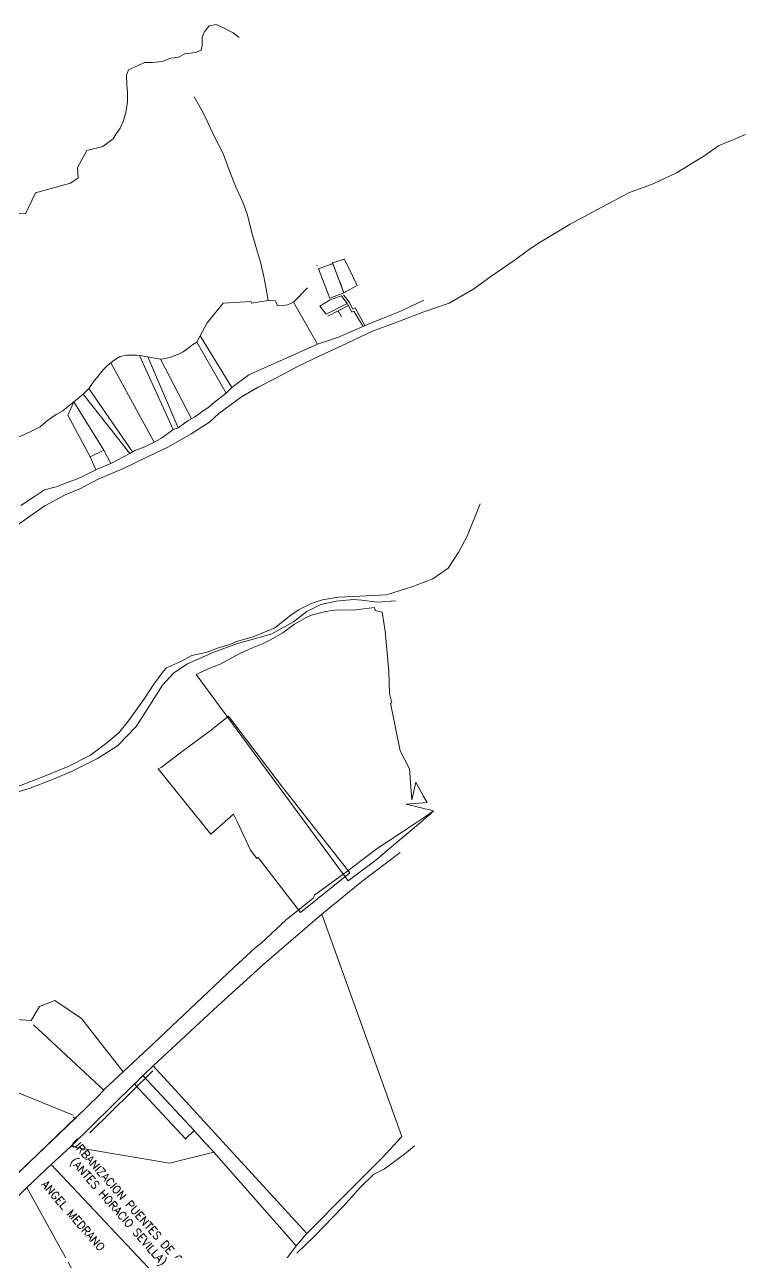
# Model space of a CAD drawing. Header units: millimetres. Extents: x 1956 to 636788, y 2654 to 1331964.
# Drawn here: x 626437 to 627638, y 1329918 to 1331964 of the extents above; entities that cross this region are included whole.
import ezdxf

# ---------------------------------------------------------------- set-up
doc = ezdxf.new("R2010")
doc.units = ezdxf.units.MM
doc.header["$PDMODE"] = 35
doc.header["$PDSIZE"] = 0.5
for name, color, linetype in [('2', 7, 'Continuous'), ('3', 7, 'Continuous'), ('4', 7, 'Continuous'), ('CVL_CUADCON_TIT', 1, 'Continuous'), ('CVL_CUADCON_TX', 2, 'Continuous'), ('CVL_PUNTO', 250, 'Continuous'), ('CVL_PUNTO_NUM', 2, 'Continuous'), ('textos_terrenos colindantes', 4, 'Continuous')]:
    doc.layers.add(name, color=color, linetype=linetype)
doc.styles.add('MONOTXT4', font='Monotxt4.shx')
doc.styles.add('style1', font='romans.shx')

msp = doc.modelspace()

# ---------------------------------------------------------------- linework, layer by layer
at = {"color": 1, "lineweight": 0}
msp.add_lwpolyline([(626976.005, 1330537.251), (627022.369, 1330571.574), (627041.117, 1330587.572), (627069.373, 1330611.488), (627096.568, 1330634.394), (627106.104, 1330642.465), (627112.004, 1330647.862), (627118.397, 1330653.663), (627072.809, 1330664.771), (627107.839, 1330667.43), (627100.936, 1330678.605), (627089.014, 1330701.593), (627082.257, 1330672.301), (627078.247, 1330723.551), (627062.925, 1330753.67), (627046.489, 1330833.316), (627048.733, 1330833.636), (627045.13, 1330849.422), (627044.014, 1330886.483), (627037.872, 1330953.359), (627032.605, 1330984.694), (627021.22, 1330987.78), (627020.054, 1330992.693), (626984.454, 1330987.995), (626971.856, 1330988.597), (626953.204, 1330988.376), (626938.583, 1330986.022), (626915.14, 1330979.77), (626907.121, 1330976.332), (626886.528, 1330964.599), (626867.36, 1330950.239), (626845.908, 1330938.174), (626833.656, 1330932.252), (626811.326, 1330922.946), (626795.723, 1330915.712), (626762.931, 1330898.093), (626742.947, 1330890.415), (626723.004, 1330880.933)], close=True, dxfattribs=at)
msp.add_lwpolyline([(626393.777, 1330015.502), (626429.2, 1330052.734), (626523.085, 1330143.605)], dxfattribs=at)
at = {"layer": '2', "color": 1, "lineweight": 0}
for p, q in [((626884.873, 1331501.136), (626908.329, 1331525.183)), ((626925.249, 1331431.234), (626884.873, 1331501.136)), ((626772.897, 1331349.669), (626724.032, 1331434.514)), ((626729.801, 1331444.974), (626782.231, 1331358.88)), ((626925.249, 1331431.234), (626959.97, 1331442.897)), ((626684.922, 1331288.854), (626628.545, 1331412.291)), ((626642.406, 1331410.093), (626693.029, 1331291.957)), ((626715.025, 1331306.843), (626663.516, 1331406.416)), ((626612.802, 1331249.241), (626535.134, 1331347.883)), ((626544.211, 1331357.602), (626616.849, 1331251.682)), ((626772.897, 1331349.669), (626782.231, 1331358.88)), ((626519.219, 1331335.324), (626569.071, 1331254.552)), ((626693.029, 1331291.957), (626709.964, 1331304.014)), ((626684.922, 1331288.854), (626693.029, 1331291.957)), ((626569.071, 1331254.552), (626546.794, 1331243.478)), ((626556.093, 1331221.676), (626546.794, 1331243.478)), ((626569.071, 1331254.552), (626580.912, 1331232.512)), ((626580.912, 1331232.512), (626612.802, 1331249.241)), ((626556.093, 1331221.676), (626580.912, 1331232.512)), ((626932.246, 1330481.828), (627065.486, 1330111.079)), ((626821.417, 1330425.543), (626830.57, 1330432.903)), ((626448.587, 1330304.524), (626126.791, 1330322.768)), ((626569.113, 1330188.444), (626452.091, 1330297.516)), ((626546.272, 1330117.114), (626651.161, 1330220.381)), ((626570.922, 1330190.5), (626601.693, 1330218.928)), ((626635.135, 1330213.352), (626651.497, 1330228.776)), ((626651.497, 1330228.776), (626907.291, 1329949.88)), ((626514.42, 1330094.495), (626619.309, 1330197.762)), ((626481.614, 1330064.545), (626514.42, 1330094.495)), ((626514.42, 1330094.495), (626678.764, 1330066.582)), ((626678.764, 1330066.582), (626752.206, 1330085.043)), ((626752.206, 1330085.043), (626889.487, 1329929.061)), ((626441.178, 1330026.216), (626481.614, 1330064.545)), ((626481.614, 1330064.545), (626730.057, 1329801.416)), ((626379.885, 1329964.785), (626441.178, 1330026.216)), ((626441.178, 1330026.216), (626611.577, 1329717.436)), ((626907.291, 1329949.88), (626889.487, 1329929.061))]:
    msp.add_line(p, q, dxfattribs=at)
for points in [[(626407.51, 1331650.334), (626438.769, 1331648.502), (626455.797, 1331683.438), (626513.605, 1331699.317), (626526.495, 1331708.552), (626525.615, 1331725.324), (626540.911, 1331753.64), (626554.095, 1331757.284), (626567.535, 1331760.675), (626584.719, 1331773.496), (626589.998, 1331781.411), (626596.282, 1331790.857), (626601.536, 1331802.33), (626605.258, 1331814.811), (626608.675, 1331834.661), (626608.564, 1331850.421), (626607.71, 1331863.381), (626606.834, 1331879.645), (626610.329, 1331888.31), (626625.271, 1331894.762), (626637.169, 1331900.685), (626650.378, 1331900.77), (626666.627, 1331902.146), (626681.066, 1331907.832), (626693.757, 1331909.438), (626704.134, 1331914.844), (626721.899, 1331917.246), (626731.527, 1331920.867), (626732.996, 1331928.757), (626733.157, 1331941.977), (626736.648, 1331951.151), (626744.702, 1331961.88), (626756.628, 1331963.736), (626769.624, 1331957.973), (626779.313, 1331952.951), (626784.925, 1331949.682), (626794.884, 1331942.374)], [(626842.937, 1331504.171), (626839.224, 1331526.263), (626835.797, 1331544.036), (626830.042, 1331567.641), (626823.279, 1331589.968), (626816.245, 1331614.835), (626808.136, 1331648.084), (626800.883, 1331667.866), (626789.792, 1331691.69), (626777.897, 1331721.356), (626768.051, 1331748.748), (626753.629, 1331776.618), (626742.282, 1331800.695), (626733.518, 1331818.687), (626727.085, 1331830.339), (626719.879, 1331843.512)], [(626472.163, 1331162.364), (626504.817, 1331180.163), (626529.133, 1331190.234), (626560.011, 1331206.448), (626603.069, 1331224.52), (626643.068, 1331244.098), (626677.248, 1331260.333), (626714.692, 1331281.928), (626745.039, 1331301.443), (626760.69, 1331315.526), (626798.343, 1331343.477), (626826.427, 1331359.673), (626856.8, 1331375.376), (626894.003, 1331395.189), (626937.044, 1331415.803), (626963.884, 1331428.178), (627016.804, 1331452.669), (627061.903, 1331469.483), (627101.931, 1331484.994), (627144.252, 1331499.502), (627183.974, 1331522.383), (627215.313, 1331545.209), (627250.962, 1331569.334), (627278.001, 1331589.591), (627295.7, 1331601.399), (627345.79, 1331630.956), (627398.427, 1331659.512), (627444.743, 1331683.96), (627483.762, 1331698.447), (627523.01, 1331716.495), (627570.309, 1331745.525), (627592.806, 1331761.431), (627637.635, 1331780.531)], [(626729.801, 1331444.974), (626741.332, 1331466.91), (626768.029, 1331499.621), (626814.245, 1331502.207), (626815.025, 1331499.67), (626842.937, 1331504.171)], [(626842.937, 1331504.171), (626855.391, 1331503.234), (626858.241, 1331495.372), (626868.655, 1331495.439), (626875.249, 1331497.007), (626884.873, 1331501.136)], [(626959.97, 1331442.897), (626974.908, 1331449.857), (627011.128, 1331465.089), (627040.004, 1331476.969), (627064.828, 1331487.043), (627102.049, 1331504.314)], [(626782.231, 1331358.88), (626810.785, 1331380.418), (626925.249, 1331431.234)], [(626709.964, 1331304.014), (626720.086, 1331309.672), (626732.724, 1331318.65), (626744.858, 1331327.117), (626753.443, 1331334.545), (626772.897, 1331349.669)], [(626546.794, 1331243.478), (626509.214, 1331313.144), (626519.219, 1331335.324)], [(626612.802, 1331249.241), (626620.896, 1331254.123), (626637.367, 1331260.076), (626653.06, 1331268.058), (626665.461, 1331274.747), (626684.922, 1331288.854)], [(626431.273, 1331162.212), (626455.29, 1331178.827), (626470.719, 1331188.333), (626489.988, 1331193.541), (626508.23, 1331200.522), (626525.458, 1331206.988), (626535.082, 1331211.118), (626556.093, 1331221.676)], [(626471.853, 1331162.361), (626422.53, 1331128.07), (626384.395, 1331103.464), (626356.69, 1331091.046), (626311.435, 1331060.602), (626286.268, 1331046.147), (626261.868, 1331036.773), (626243.565, 1331025.868), (626216.368, 1331013.702), (626189.174, 1331005.349), (626166.814, 1331001.819), (626151.062, 1331000.822)], [(626414.443, 1330690.145), (626467.816, 1330710.157), (626510.008, 1330727.386), (626547.121, 1330746.656), (626574.073, 1330767.21), (626594.416, 1330783.959), (626610.188, 1330803.764), (626637.158, 1330840.838), (626652.426, 1330864.711), (626668.201, 1330886.042), (626673.542, 1330892.135), (626698.706, 1330903.033), (626715.989, 1330912.415), (626741.147, 1330918.229), (626758.685, 1330925.069), (626779.016, 1330931.144), (626790.454, 1330935.958), (626817.9, 1330943.549), (626853.992, 1330958.499), (626880.691, 1330979.815), (626894.674, 1330989.455), (626914.755, 1330999.088), (626933.308, 1331005.165), (626959.989, 1331009.96), (626984.38, 1331010.946), (627040.019, 1331013.671), (627081.953, 1331026.834), (627117.027, 1331040.26), (627142.706, 1331058.02), (627160.265, 1331085.194), (627174.266, 1331111.356), (627196.161, 1331165.053)], [(627055.138, 1331003.919), (627024.394, 1331001.162), (626998.231, 1331004.499), (626985.022, 1331006.041), (626956.057, 1331003.028), (626930.899, 1330997.468), (626907.513, 1330986.06), (626885.392, 1330968.551), (626849.295, 1330948.772), (626832.013, 1330943.456), (626792.114, 1330932.323), (626752.72, 1330917.885), (626708.748, 1330898.624), (626685.614, 1330883.657), (626667.046, 1330863.347), (626639.307, 1330819.41), (626623.021, 1330794.015), (626591.992, 1330762.283), (626558.942, 1330741.228), (626517.509, 1330720.694), (626483.703, 1330705.741), (626446.849, 1330691.3), (626393.228, 1330675.355)], [(626920.847, 1330513.614), (626973.476, 1330552.181), (627024.582, 1330591.005), (627066.785, 1330618.656), (627104.921, 1330644.279), (627118.396, 1330653.666)], [(626932.246, 1330481.828), (626998.864, 1330535.882), (627062.939, 1330584.602)], [(626830.57, 1330432.903), (626873.04, 1330472.245), (626917.793, 1330508.534), (626920.847, 1330513.614)], [(626651.497, 1330228.776), (626759.07, 1330328.784), (626836.633, 1330399.599), (626932.246, 1330481.828)], [(626601.693, 1330218.928), (626652.046, 1330266.393), (626722.489, 1330332.643), (626786.576, 1330393.309), (626821.417, 1330425.543)], [(626448.587, 1330304.524), (626462.33, 1330327.636), (626487.493, 1330337.771), (626532.175, 1330307.722), (626601.693, 1330218.928)], [(626523.363, 1330143.031), (626561.765, 1330180.09), (626570.922, 1330190.5)], [(626343.816, 1329970.677), (626405.106, 1330030.074), (626458.258, 1330080.841), (626508.358, 1330128.562), (626523.363, 1330143.031)], [(627065.486, 1330111.079), (627032.929, 1330075.536), (626977.74, 1330020.451), (626907.291, 1329949.88)], [(627086.811, 1330095.801), (627070.028, 1330081.843), (627036.721, 1330057.485), (627018.419, 1330048.104), (626995.53, 1330025.766), (626968.567, 1329995.045), (626919.48, 1329944.781), (626890.489, 1329916.606)], [(626889.487, 1329929.061), (626862.264, 1329892.495), (626844.197, 1329865.322), (626828.174, 1329848.822), (626797.908, 1329817.343), (626781.886, 1329802.367)]]:
    msp.add_lwpolyline(points, dxfattribs=at)
at = {"layer": '2', "color": 1, "lineweight": 0, "flags": 128}
msp.add_lwpolyline([(626752.206, 1330085.043), (626719.994, 1330120.683)], dxfattribs=at)
at = {"layer": '3', "color": 1, "lineweight": 0}
for p, q in [((626724.032, 1331434.514), (626729.801, 1331444.974)), ((626628.545, 1331412.291), (626642.406, 1331410.093)), ((626642.406, 1331410.093), (626663.516, 1331406.416)), ((626517.662, 1330143.946), (626522.915, 1330140.439))]:
    msp.add_line(p, q, dxfattribs=at)
for points in [[(626663.516, 1331406.416), (626668.849, 1331406.704), (626681.022, 1331409.579), (626693.435, 1331414.489), (626701.283, 1331418.353), (626711.14, 1331425.534), (626715.939, 1331429.378), (626724.032, 1331434.514)], [(626544.211, 1331357.602), (626551.76, 1331367.819), (626559.568, 1331377.275), (626568.382, 1331388.262), (626576.199, 1331396.448), (626586.559, 1331404.395), (626596.423, 1331410.559), (626607.331, 1331412.663), (626616.22, 1331412.975), (626623.841, 1331413.024), (626633.25, 1331411.559)], [(626519.219, 1331335.324), (626525.534, 1331340.449), (626535.134, 1331347.883), (626544.211, 1331357.602)], [(626298.072, 1331210.862), (626304.689, 1331209.125), (626325.252, 1331211.037), (626341.209, 1331217.75), (626351.792, 1331230.02), (626360.857, 1331241.263), (626371.199, 1331251.753), (626387.884, 1331263.3), (626403.322, 1331271.534), (626419.049, 1331274.686), (626430.965, 1331278.067), (626447.677, 1331285.801), (626463.374, 1331293.274), (626475.746, 1331304.031), (626489.901, 1331314.036), (626501.033, 1331320.463), (626519.219, 1331335.324)], [(626142.036, 1330321.371), (626135.157, 1330302.317), (626518.11, 1330146.533)]]:
    msp.add_lwpolyline(points, dxfattribs=at)
at = {"layer": '4', "color": 1, "lineweight": 0}
msp.add_line((626653.06, 1331268.058), (626580.934, 1331400.08), dxfattribs=at)
at = {"layer": 'CVL_CUADCON_TIT', "color": 1, "lineweight": 0, "ltscale": 0.5}
for p, q in [((626976.547, 1331495.503), (626942.107, 1331478.079)), ((626959.327, 1331486.791), (626965.32, 1331476.797))]:
    msp.add_line(p, q, dxfattribs=at)
at = {"layer": 'CVL_CUADCON_TIT', "color": 1, "lineweight": 0, "ltscale": 0.5, "flags": 128}
for points in [[(626949.995, 1331567.001), (626969.195, 1331516.956), (626991.082, 1331529.051), (626970.176, 1331573.086)], [(626991.082, 1331529.051), (626970.176, 1331573.086), (626949.995, 1331567.001), (626950.504, 1331565.696), (626969.195, 1331516.956)]]:
    msp.add_lwpolyline(points, close=True, dxfattribs=at)
for points in [[(626950.504, 1331565.696), (626969.195, 1331516.956), (626945.668, 1331507.93), (626926.977, 1331556.67), (626950.504, 1331565.696)], [(626964.872, 1331511.998), (626974.707, 1331499.054), (626939.61, 1331481.204), (626929.134, 1331494.377), (626943.471, 1331503.424), (626946, 1331504.933), (626949.064, 1331506.208), (626964.872, 1331511.998)], [(626777.13, 1330811.754), (626748.795, 1330789.005), (626704.443, 1330755.767), (626664.882, 1330726.176), (626660.056, 1330723.811), (626747.289, 1330615.144), (626785.42, 1330648.251), (626791.083, 1330636.129), (626813.391, 1330588.383), (626824.068, 1330574.391), (626826.569, 1330576.183), (626896.73, 1330484.202), (626979.055, 1330550.584), (626867.088, 1330693.048), (626777.13, 1330811.754)], [(626634.46, 1330212.786), (626620.309, 1330198.601), (626705.437, 1330107.069), (626719.567, 1330121.234), (626634.46, 1330212.786)]]:
    msp.add_lwpolyline(points, dxfattribs=at)
at = {"layer": 'CVL_CUADCON_TX', "color": 1, "lineweight": 0, "ltscale": 0.5}
for p, q in [((626962.178, 1331535.408), (626969.195, 1331516.956)), ((626968.108, 1331513.47), (626978.06, 1331500.96)), ((626982.34, 1331484.323), (626974.892, 1331498.697)), ((626983.937, 1331489.617), (626978.06, 1331500.96)), ((626987.536, 1331491.976), (626983.937, 1331489.617)), ((627003.96, 1331462.625), (626987.536, 1331491.976)), ((626985.676, 1331486.51), (626982.34, 1331484.323)), ((627000.866, 1331460.864), (626985.676, 1331486.51))]:
    msp.add_line(p, q, dxfattribs=at)
at = {"layer": 'CVL_PUNTO', "color": 1, "lineweight": 0, "ltscale": 0.5}
for p in [(626926.977, 1331556.67), (626620.309, 1330198.601), (626719.567, 1330121.234), (626705.437, 1330107.069)]:
    msp.add_point(p, dxfattribs=at)

# ---------------------------------------------------------------- texts
at = {"layer": 'CVL_PUNTO_NUM', "color": 1, "lineweight": 0, "ltscale": 0.5, "style": 'MONOTXT4'}
for s, p in [('4', (626922.607, 1331560.781)), ('3', (626947.577, 1331560.763))]:
    msp.add_text(s, height=3, dxfattribs=at).set_placement(p)
at = {"layer": 'textos_terrenos colindantes', "color": 7, "lineweight": 0, "style": 'style1'}
for s, p in [('URBANIZACION PUENTES DE GRANADA', (626514.176, 1330100.07)), ('(ANTES HORACIO SEVILLA)', (626512.468, 1330069.035)), ('ANGEL MEDRANO', (626464.366, 1330030.536))]:
    msp.add_text(s, height=13.33221, rotation=311.288668, dxfattribs=at).set_placement(p)

doc.saveas('drawing.dxf')
